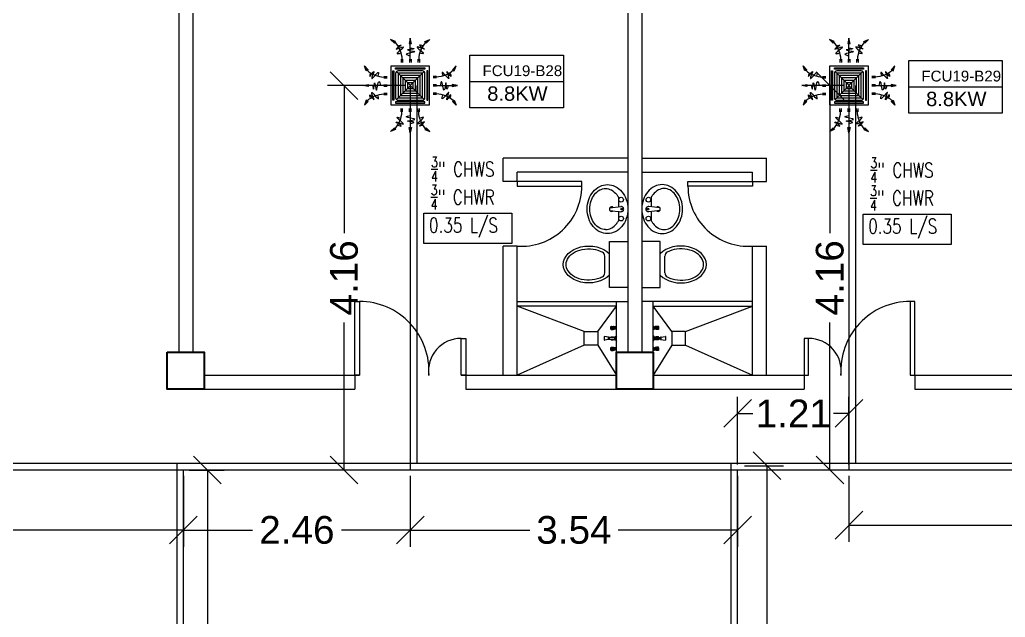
# Model space of a CAD drawing. Header units: millimetres. Extents: x 5 to 430, y 3 to 339.
# Drawn here: x 259.56 to 270.23, y 190.05 to 196.52 of the extents above; entities that cross this region are included whole.
import ezdxf

# ---------------------------------------------------------------- set-up
doc = ezdxf.new("R2010")
doc.units = ezdxf.units.MM
doc.header["$MEASUREMENT"] = 0
for name, color, linetype in [('AIR', 7, 'Continuous'), ('fcu line', 7, 'Continuous'), ('fcu return', 7, 'Continuous'), ('Legends', 7, 'Continuous'), ('pipe label', 7, 'Continuous')]:
    doc.layers.add(name, color=color, linetype=linetype)
doc.styles.add('Arch-Dim', font='simplex.shx', dxfattribs={"width": 0.75})
doc.styles.get("Standard").update_dxf_attribs({"font": 'arial.ttf'})
doc.dimstyles.new('Copy of dimension', dxfattribs={"dimtxt": 0.3, "dimasz": 0.3, "dimexe": 0.18, "dimexo": 0.0625, "dimgap": 0.09, "dimtad": 0, "dimzin": 0, "dimdsep": 46, "dimtxsty": 'Standard', "dimblk": 'OBLIQUE', "dimcen": 0.09, "dimclrd": 256, "dimclre": 256, "dimclrt": 256, "dimadec": 0, "dimazin": 0, "dimtfac": 1, "dimtofl": 0, "dimtmove": 0, "dimatfit": 3, "dimldrblk": 'OBLIQUE', "dimfxl": 1, "dimtolj": 1, "dimtzin": 0, "dimarcsym": 0})

# ---------------------------------------------------------------- blocks, each defined once
blk = doc.blocks.new('FCU-13000P (CASSETTE SPLIT)')
at = {"layer": 'AIR', "ltscale": 3}
for p, q in [((0, 0.523), (0, 1)), ((-0.193, 0.558), (-0.193, 0.487)), ((-0.162, 0.558), (-0.162, 0.487)), ((-0.016, 0.558), (-0.016, 0.487)), ((0.016, 0.558), (0.016, 0.487)), ((0.162, 0.558), (0.162, 0.487)), ((0.193, 0.558), (0.193, 0.487)), ((-0.523, 0), (-1, 0)), ((-0.558, 0.193), (-0.487, 0.193)), ((-0.558, 0.162), (-0.487, 0.162)), ((-0.558, 0.016), (-0.487, 0.016)), ((0.558, 0.193), (0.487, 0.193)), ((0.558, 0.162), (0.487, 0.162)), ((0.558, 0.016), (0.487, 0.016)), ((0.523, 0), (1, 0)), ((-0.558, -0.016), (-0.487, -0.016)), ((-0.558, -0.162), (-0.487, -0.162)), ((-0.558, -0.193), (-0.487, -0.193)), ((0.558, -0.016), (0.487, -0.016)), ((0.558, -0.162), (0.487, -0.162)), ((0.558, -0.193), (0.487, -0.193)), ((-0.193, -0.558), (-0.193, -0.487)), ((-0.162, -0.558), (-0.162, -0.487)), ((-0.016, -0.558), (-0.016, -0.487)), ((0, -0.523), (0, -1)), ((0.016, -0.558), (0.016, -0.487)), ((0.162, -0.558), (0.162, -0.487)), ((0.193, -0.558), (0.193, -0.487))]:
    blk.add_line(p, q, dxfattribs=at)
at = {"layer": 'AIR'}
for p, q in [((0.295, -0.295), (-0.295, 0.295)), ((0.295, 0.295), (-0.295, -0.295))]:
    blk.add_line(p, q, dxfattribs=at)
at = {"layer": 'AIR', "ltscale": 3}
for points in [[(-0.335, 0.895), (-0.311, 0.932), (-0.416, 0.973)], [(-0.022, 0.89), (0.022, 0.89), (0, 1)], [(0.335, 0.895), (0.311, 0.932), (0.416, 0.973)], [(-0.895, 0.335), (-0.932, 0.311), (-0.973, 0.416)], [(0.895, 0.335), (0.932, 0.311), (0.973, 0.416)], [(-0.89, 0.022), (-0.89, -0.022), (-1, 0)], [(0.89, 0.022), (0.89, -0.022), (1, 0)], [(-0.895, -0.335), (-0.932, -0.311), (-0.973, -0.416)], [(0.895, -0.335), (0.932, -0.311), (0.973, -0.416)], [(-0.335, -0.895), (-0.311, -0.932), (-0.416, -0.973)], [(-0.022, -0.89), (0.022, -0.89), (0, -1)], [(0.335, -0.895), (0.311, -0.932), (0.416, -0.973)]]:
    blk.add_lwpolyline(points, close=True, dxfattribs=at)
at = {"layer": 'AIR'}
for points in [[(-0.323, 0.914, -0.171809), (-0.178, 0.558), (-0.178, 0.522)], [(0.323, 0.914, 0.171809), (0.178, 0.558), (0.178, 0.522)], [(-0.914, 0.323, 0.171809), (-0.558, 0.178), (-0.522, 0.178)], [(0.914, 0.323, -0.171809), (0.558, 0.178), (0.522, 0.178)], [(-0.914, -0.323, -0.171809), (-0.558, -0.178), (-0.522, -0.178)], [(0.914, -0.323, 0.171809), (0.558, -0.178), (0.522, -0.178)], [(-0.323, -0.914, 0.171809), (-0.178, -0.558), (-0.178, -0.522)], [(0.323, -0.914, -0.171809), (0.178, -0.558), (0.178, -0.522)]]:
    blk.add_lwpolyline(points, format="xyb", dxfattribs=at)
for points in [[(-0.41, -0.41), (0.41, -0.41), (0.41, 0.41), (-0.41, 0.41)], [(-0.373, 0.31), (-0.348, 0.31), (-0.348, -0.31), (-0.373, -0.31)], [(-0.31, 0.372), (0.31, 0.372), (0.31, 0.348), (-0.31, 0.348)], [(-0.26, -0.26), (0.26, -0.26), (0.26, 0.26), (-0.26, 0.26)], [(-0.21, -0.21), (0.21, -0.21), (0.21, 0.21), (-0.21, 0.21)], [(0.372, 0.31), (0.348, 0.31), (0.348, -0.31), (0.372, -0.31)], [(-0.16, -0.16), (0.16, -0.16), (0.16, 0.16), (-0.16, 0.16)], [(-0.11, -0.11), (0.11, -0.11), (0.11, 0.11), (-0.11, 0.11)], [(-0.06, -0.06), (0.06, -0.06), (0.06, 0.06), (-0.06, 0.06)], [(-0.31, -0.373), (0.31, -0.373), (0.31, -0.348), (-0.31, -0.348)]]:
    blk.add_lwpolyline(points, close=True, dxfattribs=at)
blk.add_lwpolyline([(-0.26, -0.31), (0.26, -0.31, 0.414214), (0.31, -0.26), (0.31, 0.26, 0.414214), (0.26, 0.31), (-0.26, 0.31, 0.414214), (-0.31, 0.26), (-0.31, -0.26, 0.414214)], format="xyb", close=True, dxfattribs=at)
at = {"layer": 'AIR', "ltscale": 3}
for points in [[(-0.268, 0.84), (-0.231, 0.852), (-0.134, 0.882), (-0.422, 0.704), (0.005, 0.903), (-0.358, 0.645), (-0.239, 0.678), (-0.199, 0.69)], [(0.268, 0.84), (0.231, 0.852), (0.134, 0.882), (0.422, 0.704), (-0.005, 0.903), (0.358, 0.645), (0.239, 0.678), (0.199, 0.69)], [(-0.84, 0.268), (-0.852, 0.231), (-0.882, 0.134), (-0.704, 0.422), (-0.903, -0.005), (-0.645, 0.358), (-0.678, 0.239), (-0.69, 0.199)], [(0.84, 0.268), (0.852, 0.231), (0.882, 0.134), (0.704, 0.422), (0.903, -0.005), (0.645, 0.358), (0.678, 0.239), (0.69, 0.199)], [(-0.84, -0.268), (-0.852, -0.231), (-0.882, -0.134), (-0.704, -0.422), (-0.903, 0.005), (-0.645, -0.358), (-0.678, -0.239), (-0.69, -0.199)], [(0.84, -0.268), (0.852, -0.231), (0.882, -0.134), (0.704, -0.422), (0.903, 0.005), (0.645, -0.358), (0.678, -0.239), (0.69, -0.199)], [(-0.268, -0.84), (-0.231, -0.852), (-0.134, -0.882), (-0.422, -0.704), (0.005, -0.903), (-0.358, -0.645), (-0.239, -0.678), (-0.199, -0.69)], [(0.268, -0.84), (0.231, -0.852), (0.134, -0.882), (0.422, -0.704), (-0.005, -0.903), (0.358, -0.645), (0.239, -0.678), (0.199, -0.69)]]:
    blk.add_open_spline(points, degree=3, knots=[0.0032834, 0.0032834, 0.0032834, 0.0032834, 0.0712567, 0.1924075, 0.3347111, 0.5062145, 0.5813292, 0.5813292, 0.5813292, 0.5813292], dxfattribs=at)
for points in [[(0, 0.8), (0.077, 0.776), (-0.058, 0.755), (0.098, 0.718), (-0.087, 0.663), (0, 0.631)], [(-0.8, 0), (-0.776, -0.077), (-0.755, 0.058), (-0.718, -0.098), (-0.663, 0.087), (-0.631, 0)], [(0.8, 0), (0.776, -0.077), (0.755, 0.058), (0.718, -0.098), (0.663, 0.087), (0.631, 0)], [(0, -0.8), (0.077, -0.776), (-0.058, -0.755), (0.098, -0.718), (-0.087, -0.663), (0, -0.631)]]:
    blk.add_spline(points, degree=3, dxfattribs=at)
for points in [[(-0.416, 0.973), (-0.335, 0.895), (-0.311, 0.932)], [(0, 1), (-0.022, 0.89), (0.022, 0.89)], [(0.416, 0.973), (0.335, 0.895), (0.311, 0.932)], [(-0.973, 0.416), (-0.895, 0.335), (-0.932, 0.311)], [(0.973, 0.416), (0.895, 0.335), (0.932, 0.311)], [(-1, 0), (-0.89, 0.022), (-0.89, -0.022)], [(1, 0), (0.89, 0.022), (0.89, -0.022)], [(-0.973, -0.416), (-0.895, -0.335), (-0.932, -0.311)], [(0.973, -0.416), (0.895, -0.335), (0.932, -0.311)], [(-0.416, -0.973), (-0.335, -0.895), (-0.311, -0.932)], [(0, -1), (-0.022, -0.89), (0.022, -0.89)], [(0.416, -0.973), (0.335, -0.895), (0.311, -0.932)]]:
    blk.add_solid(points, dxfattribs=at)
blk = doc.blocks.new('_Oblique')
at = {"color": 0, "linetype": 'ByBlock', "lineweight": -2}
blk.add_line((-0.5, -0.5), (0.5, 0.5), dxfattribs=at)
blk = doc.blocks.new('*D377')
at = {"layer": 'Defpoints', "color": 0, "transparency": 16777216}
for p in [(268.537, 191.643), (277.555, 191.643), (268.537, 191.047)]:
    blk.add_point(p, dxfattribs=at)
at = {"layer": 'Legends', "lineweight": -2, "transparency": 16777216}
for p, q in [((268.537, 191.58), (268.537, 190.867)), ((277.555, 191.58), (277.555, 190.867)), ((268.537, 191.047), (272.568, 191.047)), ((277.555, 191.047), (273.524, 191.047))]:
    blk.add_line(p, q, dxfattribs=at)
at = {"layer": 'Legends', "lineweight": -2, "transparency": 16777216, "xscale": 0.3, "yscale": 0.3, "zscale": 0.3, "rotation": 180}
blk.add_blockref('_Oblique', (268.537, 191.047), dxfattribs=at)
at = {"layer": 'Legends', "lineweight": -2, "transparency": 16777216, "xscale": 0.3, "yscale": 0.3, "zscale": 0.3}
blk.add_blockref('_Oblique', (277.555, 191.047), dxfattribs=at)
at = {"layer": 'Legends', "transparency": 16777216, "insert": (273.046, 191.047), "char_height": 0.3, "attachment_point": 5}
blk.add_mtext('\\A1;9.02', dxfattribs=at)
blk = doc.blocks.new('*D378')
at = {"layer": 'Defpoints', "color": 0, "transparency": 16777216}
for p in [(267.331, 192.257), (267.331, 191.643), (268.537, 191.643)]:
    blk.add_point(p, dxfattribs=at)
at = {"layer": 'Legends', "lineweight": -2, "transparency": 16777216}
for p, q in [((267.331, 191.705), (267.331, 192.437)), ((268.537, 191.705), (268.537, 192.437)), ((267.331, 192.257), (267.497, 192.257)), ((268.537, 192.257), (268.37, 192.257))]:
    blk.add_line(p, q, dxfattribs=at)
at = {"layer": 'Legends', "lineweight": -2, "transparency": 16777216, "xscale": 0.3, "yscale": 0.3, "zscale": 0.3, "rotation": 180}
blk.add_blockref('_Oblique', (267.331, 192.257), dxfattribs=at)
at = {"layer": 'Legends', "lineweight": -2, "transparency": 16777216, "xscale": 0.3, "yscale": 0.3, "zscale": 0.3}
blk.add_blockref('_Oblique', (268.537, 192.257), dxfattribs=at)
at = {"layer": 'Legends', "transparency": 16777216, "insert": (267.934, 192.257), "char_height": 0.3, "attachment_point": 5}
blk.add_mtext('\\A1;1.21', dxfattribs=at)
blk = doc.blocks.new('*D379')
at = {"layer": 'Defpoints', "color": 0, "transparency": 16777216}
for p in [(268.33, 195.808), (268.537, 195.808), (268.537, 191.643)]:
    blk.add_point(p, dxfattribs=at)
at = {"layer": 'Legends', "lineweight": -2, "transparency": 16777216}
for p, q in [((268.474, 195.808), (268.15, 195.808)), ((268.33, 195.808), (268.33, 194.211)), ((268.33, 191.643), (268.33, 193.24)), ((268.474, 191.643), (268.15, 191.643))]:
    blk.add_line(p, q, dxfattribs=at)
at = {"layer": 'Legends', "lineweight": -2, "transparency": 16777216, "xscale": 0.3, "yscale": 0.3, "zscale": 0.3}
for p, rotation in [((268.33, 195.808), 90), ((268.33, 191.643), 270)]:
    blk.add_blockref('_Oblique', p, dxfattribs=dict(at, rotation=rotation))
at = {"layer": 'Legends', "transparency": 16777216, "insert": (268.33, 193.725), "char_height": 0.3, "attachment_point": 5, "rotation": 90}
blk.add_mtext('\\A1;4.16', dxfattribs=at)
blk = doc.blocks.new('*D352')
at = {"layer": 'Defpoints', "color": 0, "transparency": 16777216}
for p in [(267.342, 191.69), (267.342, 183.865), (267.648, 183.865)]:
    blk.add_point(p, dxfattribs=at)
at = {"layer": 'Legends', "lineweight": -2, "transparency": 16777216}
for p, q in [((267.405, 191.69), (267.828, 191.69)), ((267.648, 191.69), (267.648, 188.734)), ((267.648, 183.865), (267.648, 187.777)), ((267.405, 183.865), (267.828, 183.865))]:
    blk.add_line(p, q, dxfattribs=at)
at = {"layer": 'Legends', "lineweight": -2, "transparency": 16777216, "xscale": 0.3, "yscale": 0.3, "zscale": 0.3}
for p, rotation in [((267.648, 191.69), 90), ((267.648, 183.865), 270)]:
    blk.add_blockref('_Oblique', p, dxfattribs=dict(at, rotation=rotation))
at = {"layer": 'Legends', "transparency": 16777216, "insert": (267.648, 188.256), "char_height": 0.3, "attachment_point": 5, "rotation": 90}
blk.add_mtext('\\A1;7.83', dxfattribs=at)
blk = doc.blocks.new('*D382')
at = {"layer": 'Defpoints', "color": 0, "transparency": 16777216}
for p in [(263.787, 191.643), (267.331, 191.643), (263.787, 190.994)]:
    blk.add_point(p, dxfattribs=at)
at = {"layer": 'Legends', "lineweight": -2, "transparency": 16777216}
for p, q in [((263.787, 191.58), (263.787, 190.814)), ((267.331, 191.58), (267.331, 190.814)), ((263.787, 190.994), (265.08, 190.994)), ((267.331, 190.994), (266.038, 190.994))]:
    blk.add_line(p, q, dxfattribs=at)
at = {"layer": 'Legends', "lineweight": -2, "transparency": 16777216, "xscale": 0.3, "yscale": 0.3, "zscale": 0.3, "rotation": 180}
blk.add_blockref('_Oblique', (263.787, 190.994), dxfattribs=at)
at = {"layer": 'Legends', "lineweight": -2, "transparency": 16777216, "xscale": 0.3, "yscale": 0.3, "zscale": 0.3}
blk.add_blockref('_Oblique', (267.331, 190.994), dxfattribs=at)
at = {"layer": 'Legends', "transparency": 16777216, "insert": (265.559, 190.994), "char_height": 0.3, "attachment_point": 5}
blk.add_mtext('\\A1;3.54', dxfattribs=at)
blk = doc.blocks.new('*D383')
at = {"layer": 'Defpoints', "color": 0, "transparency": 16777216}
for p in [(261.331, 191.643), (263.787, 191.643), (261.331, 190.994)]:
    blk.add_point(p, dxfattribs=at)
at = {"layer": 'Legends', "lineweight": -2, "transparency": 16777216}
for p, q in [((261.331, 191.58), (261.331, 190.814)), ((263.787, 191.58), (263.787, 190.814)), ((261.331, 190.994), (262.077, 190.994)), ((263.787, 190.994), (263.041, 190.994))]:
    blk.add_line(p, q, dxfattribs=at)
at = {"layer": 'Legends', "lineweight": -2, "transparency": 16777216, "xscale": 0.3, "yscale": 0.3, "zscale": 0.3, "rotation": 180}
blk.add_blockref('_Oblique', (261.331, 190.994), dxfattribs=at)
at = {"layer": 'Legends', "lineweight": -2, "transparency": 16777216, "xscale": 0.3, "yscale": 0.3, "zscale": 0.3}
blk.add_blockref('_Oblique', (263.787, 190.994), dxfattribs=at)
at = {"layer": 'Legends', "transparency": 16777216, "insert": (262.559, 190.994), "char_height": 0.3, "attachment_point": 5}
blk.add_mtext('\\A1;2.46', dxfattribs=at)
blk = doc.blocks.new('*D384')
at = {"layer": 'Defpoints', "color": 0, "transparency": 16777216}
for p in [(263.07, 195.808), (263.787, 195.808), (263.787, 191.643)]:
    blk.add_point(p, dxfattribs=at)
at = {"layer": 'Legends', "lineweight": -2, "transparency": 16777216}
for p, q in [((263.725, 195.808), (262.89, 195.808)), ((263.07, 195.808), (263.07, 194.211)), ((263.07, 191.643), (263.07, 193.24)), ((263.725, 191.643), (262.89, 191.643))]:
    blk.add_line(p, q, dxfattribs=at)
at = {"layer": 'Legends', "lineweight": -2, "transparency": 16777216, "xscale": 0.3, "yscale": 0.3, "zscale": 0.3}
for p, rotation in [((263.07, 195.808), 90), ((263.07, 191.643), 270)]:
    blk.add_blockref('_Oblique', p, dxfattribs=dict(at, rotation=rotation))
at = {"layer": 'Legends', "transparency": 16777216, "insert": (263.07, 193.725), "char_height": 0.3, "attachment_point": 5, "rotation": 90}
blk.add_mtext('\\A1;4.16', dxfattribs=at)
blk = doc.blocks.new('*D385')
at = {"layer": 'Defpoints', "color": 0, "transparency": 16777216}
for p in [(261.331, 191.643), (261.331, 183.818), (261.59, 183.818)]:
    blk.add_point(p, dxfattribs=at)
at = {"layer": 'Legends', "lineweight": -2, "transparency": 16777216}
for p, q in [((261.393, 191.643), (261.77, 191.643)), ((261.59, 191.643), (261.59, 188.209)), ((261.59, 183.818), (261.59, 187.252)), ((261.393, 183.818), (261.77, 183.818))]:
    blk.add_line(p, q, dxfattribs=at)
at = {"layer": 'Legends', "lineweight": -2, "transparency": 16777216, "xscale": 0.3, "yscale": 0.3, "zscale": 0.3}
for p, rotation in [((261.59, 191.643), 90), ((261.59, 183.818), 270)]:
    blk.add_blockref('_Oblique', p, dxfattribs=dict(at, rotation=rotation))
at = {"layer": 'Legends', "transparency": 16777216, "insert": (261.59, 187.73), "char_height": 0.3, "attachment_point": 5, "rotation": 90}
blk.add_mtext('\\A1;7.83', dxfattribs=at)
blk = doc.blocks.new('*D388')
at = {"layer": 'Defpoints', "color": 0, "transparency": 16777216}
for p in [(250.431, 191.643), (261.331, 191.643), (250.431, 190.994)]:
    blk.add_point(p, dxfattribs=at)
at = {"layer": 'Legends', "lineweight": -2, "transparency": 16777216}
for p, q in [((250.431, 191.58), (250.431, 190.814)), ((261.331, 191.58), (261.331, 190.814)), ((250.431, 190.994), (255.299, 190.994)), ((261.331, 190.994), (256.462, 190.994))]:
    blk.add_line(p, q, dxfattribs=at)
at = {"layer": 'Legends', "lineweight": -2, "transparency": 16777216, "xscale": 0.3, "yscale": 0.3, "zscale": 0.3, "rotation": 180}
blk.add_blockref('_Oblique', (250.431, 190.994), dxfattribs=at)
at = {"layer": 'Legends', "lineweight": -2, "transparency": 16777216, "xscale": 0.3, "yscale": 0.3, "zscale": 0.3}
blk.add_blockref('_Oblique', (261.331, 190.994), dxfattribs=at)
at = {"layer": 'Legends', "transparency": 16777216, "insert": (255.881, 190.994), "char_height": 0.3, "attachment_point": 5}
blk.add_mtext('\\A1;10.90', dxfattribs=at)

msp = doc.modelspace()

# ---------------------------------------------------------------- linework, layer by layer
at = {"color": 8, "lineweight": 25}
for p, q in [((261.281, 198.52), (261.281, 192.92)), ((261.431, 198.52), (261.431, 192.92)), ((266.143, 198.52), (266.143, 192.92)), ((266.293, 198.52), (266.293, 192.92)), ((266.143, 195.056), (266.143, 193.106)), ((261.556, 192.67), (263.237, 192.67)), ((263.187, 192.67), (263.187, 192.52)), ((264.337, 192.67), (266.018, 192.67)), ((264.387, 192.67), (264.387, 192.52)), ((266.418, 192.67), (268.1, 192.67)), ((268.05, 192.67), (268.05, 192.52)), ((269.2, 192.67), (270.881, 192.67)), ((269.25, 192.67), (269.25, 192.52)), ((261.556, 192.52), (263.187, 192.52)), ((264.387, 192.52), (268.05, 192.52)), ((269.25, 192.52), (270.881, 192.52))]:
    msp.add_line(p, q, dxfattribs=at)
at = {"color": 8, "lineweight": 25, "ltscale": 0.3}
for p, q in [((264.793, 194.77), (264.793, 195.02)), ((266.143, 195.02), (264.793, 195.02)), ((266.293, 195.02), (267.643, 195.02)), ((267.643, 194.77), (267.643, 195.02)), ((266.143, 194.87), (264.943, 194.87)), ((266.293, 194.87), (267.493, 194.87)), ((267.493, 194.77), (267.493, 194.87)), ((264.943, 194.77), (264.793, 194.77)), ((267.493, 194.77), (267.643, 194.77)), ((264.793, 192.67), (264.793, 194.07)), ((264.943, 194.07), (264.793, 194.07)), ((264.943, 192.67), (264.943, 194.07)), ((267.493, 192.67), (267.493, 194.07)), ((267.493, 194.07), (267.643, 194.07)), ((267.643, 192.67), (267.643, 194.07))]:
    msp.add_line(p, q, dxfattribs=at)
at = {"color": 8, "lineweight": 13, "ltscale": 0.3}
msp.add_line((264.943, 194.77), (264.943, 194.87), dxfattribs=at)
at = {"color": 8, "lineweight": 9}
for p, q in [((265.946, 194.485), (266.067, 194.498)), ((265.946, 194.456), (266.067, 194.442)), ((266.041, 194.446), (266.041, 194.343)), ((266.491, 194.485), (266.369, 194.498)), ((266.491, 194.456), (266.369, 194.442)), ((266.395, 194.446), (266.395, 194.343)), ((265.943, 194.12), (266.143, 194.12)), ((265.943, 193.62), (265.943, 194.12)), ((266.143, 194.12), (266.143, 193.62)), ((266.493, 194.12), (266.293, 194.12)), ((266.293, 194.12), (266.293, 193.62)), ((266.493, 193.62), (266.493, 194.12)), ((265.893, 193.779), (265.893, 193.96)), ((266.543, 193.779), (266.543, 193.96)), ((266.143, 193.62), (265.943, 193.62)), ((266.293, 193.62), (266.493, 193.62)), ((266.018, 192.67), (266.018, 193.47)), ((266.418, 192.67), (266.418, 193.47)), ((265.96, 193.197), (265.961, 193.197)), ((265.96, 193.171), (265.96, 193.197)), ((265.96, 193.171), (265.961, 193.171)), ((265.961, 193.197), (265.963, 193.2)), ((265.961, 193.171), (265.961, 193.197)), ((265.961, 193.171), (265.963, 193.167)), ((265.963, 193.2), (265.985, 193.2)), ((265.963, 193.167), (265.963, 193.2)), ((265.963, 193.167), (265.985, 193.167)), ((265.972, 193.197), (265.984, 193.197)), ((265.972, 193.19), (265.984, 193.19)), ((265.972, 193.178), (265.984, 193.178)), ((265.972, 193.171), (265.984, 193.171)), ((265.985, 193.2), (265.989, 193.198)), ((265.985, 193.197), (265.985, 193.19)), ((265.985, 193.17), (265.985, 193.178)), ((265.985, 193.167), (265.989, 193.169)), ((265.991, 193.198), (265.997, 193.198)), ((265.991, 193.17), (265.997, 193.17)), ((265.997, 193.17), (265.997, 193.198)), ((265.997, 193.198), (265.999, 193.197)), ((265.997, 193.17), (265.999, 193.17)), ((265.999, 193.17), (265.999, 193.197)), ((266.011, 193.195), (265.999, 193.195)), ((266.011, 193.172), (265.999, 193.172)), ((266.018, 193.201), (266.011, 193.197)), ((266.011, 193.17), (266.011, 193.197)), ((266.018, 193.167), (266.011, 193.17)), ((266.018, 193.201), (266.018, 193.201)), ((266.018, 193.167), (266.018, 193.201)), ((266.018, 193.167), (266.018, 193.201)), ((266.018, 193.167), (266.018, 193.167)), ((266.419, 193.201), (266.418, 193.201)), ((266.418, 193.167), (266.418, 193.201)), ((266.419, 193.167), (266.418, 193.167)), ((266.419, 193.201), (266.426, 193.197)), ((266.419, 193.167), (266.419, 193.201)), ((266.419, 193.167), (266.426, 193.17)), ((266.426, 193.17), (266.426, 193.197)), ((266.426, 193.195), (266.438, 193.195)), ((266.426, 193.172), (266.438, 193.172)), ((266.44, 193.198), (266.438, 193.197)), ((266.438, 193.17), (266.438, 193.197)), ((266.44, 193.17), (266.438, 193.17)), ((266.446, 193.198), (266.44, 193.198)), ((266.44, 193.17), (266.44, 193.198)), ((266.446, 193.17), (266.44, 193.17)), ((266.452, 193.2), (266.448, 193.198)), ((266.452, 193.167), (266.448, 193.169)), ((266.474, 193.2), (266.452, 193.2)), ((266.452, 193.197), (266.452, 193.19)), ((266.452, 193.17), (266.452, 193.178)), ((266.474, 193.167), (266.452, 193.167)), ((266.465, 193.197), (266.453, 193.197)), ((266.465, 193.19), (266.453, 193.19)), ((266.465, 193.178), (266.453, 193.178)), ((266.465, 193.171), (266.453, 193.171)), ((266.476, 193.197), (266.474, 193.2)), ((266.474, 193.167), (266.474, 193.2)), ((266.476, 193.171), (266.474, 193.167)), ((266.477, 193.197), (266.476, 193.197)), ((266.476, 193.171), (266.476, 193.197)), ((266.477, 193.171), (266.476, 193.171)), ((266.477, 193.171), (266.477, 193.197)), ((265.887, 193.089), (265.887, 193.051)), ((265.933, 193.082), (265.891, 193.091)), ((265.933, 193.058), (265.891, 193.049)), ((265.933, 193.058), (265.933, 193.082)), ((265.933, 193.082), (265.941, 193.082)), ((265.933, 193.058), (265.933, 193.082)), ((265.941, 193.058), (265.933, 193.058)), ((265.941, 193.082), (265.941, 193.058)), ((266.003, 193.078), (265.941, 193.078)), ((265.941, 193.062), (266.003, 193.062)), ((265.96, 193.078), (265.96, 193.083)), ((265.96, 193.083), (265.961, 193.083)), ((265.96, 193.057), (265.96, 193.062)), ((265.96, 193.057), (265.961, 193.057)), ((265.961, 193.083), (265.963, 193.087)), ((265.961, 193.078), (265.961, 193.083)), ((265.961, 193.057), (265.961, 193.062)), ((265.961, 193.057), (265.963, 193.053)), ((265.963, 193.078), (265.963, 193.087)), ((265.963, 193.087), (265.985, 193.087)), ((265.963, 193.053), (265.963, 193.062)), ((265.963, 193.053), (265.985, 193.053)), ((265.972, 193.083), (265.984, 193.083)), ((265.972, 193.057), (265.984, 193.057)), ((265.985, 193.087), (265.989, 193.085)), ((265.985, 193.083), (265.985, 193.078)), ((265.985, 193.057), (265.985, 193.062)), ((265.985, 193.053), (265.989, 193.056)), ((265.991, 193.084), (265.997, 193.084)), ((265.991, 193.056), (265.997, 193.056)), ((265.997, 193.078), (265.997, 193.084)), ((265.997, 193.084), (265.999, 193.083)), ((265.997, 193.056), (265.997, 193.062)), ((265.997, 193.056), (265.999, 193.057)), ((265.999, 193.078), (265.999, 193.083)), ((266.003, 193.081), (265.999, 193.081)), ((265.999, 193.057), (265.999, 193.062)), ((266.003, 193.059), (265.999, 193.059)), ((266.003, 193.087), (266.003, 193.053)), ((266.013, 193.087), (266.003, 193.087)), ((266.003, 193.062), (266.003, 193.078)), ((266.003, 193.053), (266.013, 193.053)), ((266.018, 193.099), (266.013, 193.087)), ((266.013, 193.087), (266.013, 193.053)), ((266.013, 193.053), (266.013, 193.087)), ((266.013, 193.053), (266.018, 193.041)), ((266.018, 193.041), (266.018, 193.099)), ((266.418, 193.099), (266.424, 193.087)), ((266.418, 193.041), (266.418, 193.099)), ((266.424, 193.053), (266.418, 193.041)), ((266.424, 193.087), (266.424, 193.053)), ((266.424, 193.053), (266.424, 193.087)), ((266.424, 193.087), (266.434, 193.087)), ((266.434, 193.053), (266.424, 193.053)), ((266.434, 193.087), (266.434, 193.053)), ((266.434, 193.081), (266.438, 193.081)), ((266.434, 193.078), (266.496, 193.078)), ((266.434, 193.062), (266.434, 193.078)), ((266.496, 193.062), (266.434, 193.062)), ((266.434, 193.059), (266.438, 193.059)), ((266.44, 193.084), (266.438, 193.083)), ((266.438, 193.078), (266.438, 193.083)), ((266.438, 193.057), (266.438, 193.062)), ((266.44, 193.056), (266.438, 193.057)), ((266.44, 193.078), (266.44, 193.084)), ((266.446, 193.084), (266.44, 193.084)), ((266.44, 193.056), (266.44, 193.062)), ((266.446, 193.056), (266.44, 193.056)), ((266.452, 193.087), (266.448, 193.085)), ((266.452, 193.053), (266.448, 193.056)), ((266.474, 193.087), (266.452, 193.087)), ((266.452, 193.083), (266.452, 193.078)), ((266.452, 193.057), (266.452, 193.062)), ((266.474, 193.053), (266.452, 193.053)), ((266.465, 193.083), (266.453, 193.083)), ((266.465, 193.057), (266.453, 193.057)), ((266.474, 193.078), (266.474, 193.087)), ((266.476, 193.083), (266.474, 193.087)), ((266.474, 193.053), (266.474, 193.062)), ((266.476, 193.057), (266.474, 193.053)), ((266.476, 193.078), (266.476, 193.083)), ((266.477, 193.083), (266.476, 193.083)), ((266.476, 193.057), (266.476, 193.062)), ((266.477, 193.057), (266.476, 193.057)), ((266.477, 193.078), (266.477, 193.083)), ((266.477, 193.057), (266.477, 193.062)), ((266.504, 193.082), (266.496, 193.082)), ((266.496, 193.082), (266.496, 193.058)), ((266.496, 193.058), (266.504, 193.058)), ((266.504, 193.082), (266.546, 193.091)), ((266.504, 193.058), (266.504, 193.082)), ((266.504, 193.058), (266.504, 193.082)), ((266.504, 193.058), (266.546, 193.049)), ((266.55, 193.089), (266.55, 193.051)), ((265.96, 192.943), (265.96, 192.969)), ((265.96, 192.969), (265.961, 192.969)), ((265.96, 192.943), (265.961, 192.943)), ((265.961, 192.969), (265.963, 192.973)), ((265.961, 192.943), (265.961, 192.969)), ((265.961, 192.943), (265.963, 192.94)), ((265.963, 192.94), (265.963, 192.973)), ((265.963, 192.973), (265.985, 192.973)), ((265.972, 192.969), (265.984, 192.969)), ((265.972, 192.962), (265.984, 192.962)), ((265.972, 192.95), (265.984, 192.95)), ((265.972, 192.943), (265.984, 192.943)), ((265.985, 192.973), (265.989, 192.971)), ((265.985, 192.97), (265.985, 192.962)), ((265.985, 192.943), (265.985, 192.951)), ((265.991, 192.97), (265.997, 192.97)), ((265.991, 192.942), (265.997, 192.942)), ((265.997, 192.97), (265.999, 192.97)), ((265.997, 192.942), (265.997, 192.97)), ((265.997, 192.942), (265.999, 192.943)), ((265.999, 192.943), (265.999, 192.97)), ((266.011, 192.968), (265.999, 192.968)), ((266.011, 192.945), (265.999, 192.945)), ((266.018, 192.973), (266.011, 192.97)), ((266.011, 192.943), (266.011, 192.97)), ((266.018, 192.939), (266.011, 192.943)), ((266.018, 192.939), (266.018, 192.973)), ((266.018, 192.939), (266.018, 192.973)), ((266.018, 192.973), (266.018, 192.973)), ((266.418, 192.939), (266.418, 192.973)), ((266.419, 192.973), (266.418, 192.973)), ((266.419, 192.939), (266.419, 192.973)), ((266.419, 192.973), (266.426, 192.97)), ((266.419, 192.939), (266.426, 192.943)), ((266.426, 192.943), (266.426, 192.97)), ((266.426, 192.968), (266.438, 192.968)), ((266.426, 192.945), (266.438, 192.945)), ((266.44, 192.97), (266.438, 192.97)), ((266.438, 192.943), (266.438, 192.97)), ((266.44, 192.942), (266.438, 192.943)), ((266.44, 192.942), (266.44, 192.97)), ((266.446, 192.97), (266.44, 192.97)), ((266.446, 192.942), (266.44, 192.942)), ((266.452, 192.973), (266.448, 192.971)), ((266.474, 192.973), (266.452, 192.973)), ((266.452, 192.97), (266.452, 192.962)), ((266.452, 192.943), (266.452, 192.951)), ((266.465, 192.969), (266.453, 192.969)), ((266.465, 192.962), (266.453, 192.962)), ((266.465, 192.95), (266.453, 192.95)), ((266.465, 192.943), (266.453, 192.943)), ((266.474, 192.94), (266.474, 192.973)), ((266.476, 192.969), (266.474, 192.973)), ((266.476, 192.943), (266.474, 192.94)), ((266.476, 192.943), (266.476, 192.969)), ((266.477, 192.969), (266.476, 192.969)), ((266.477, 192.943), (266.476, 192.943)), ((266.477, 192.943), (266.477, 192.969)), ((265.963, 192.94), (265.985, 192.94)), ((265.985, 192.94), (265.989, 192.942)), ((266.018, 192.939), (266.018, 192.939)), ((266.419, 192.939), (266.418, 192.939)), ((266.452, 192.94), (266.448, 192.942)), ((266.474, 192.94), (266.452, 192.94))]:
    msp.add_line(p, q, dxfattribs=at)
at = {"color": 8, "lineweight": 9, "ltscale": 0.3}
for p, q in [((265.668, 193.145), (264.943, 193.42)), ((265.818, 193.145), (266.018, 193.42)), ((266.618, 193.145), (266.418, 193.42)), ((266.768, 193.145), (267.493, 193.42)), ((265.668, 192.995), (264.943, 192.67)), ((265.818, 192.995), (266.018, 192.67)), ((266.618, 192.995), (266.418, 192.67)), ((266.768, 192.995), (267.493, 192.67))]:
    msp.add_line(p, q, dxfattribs=at)
at = {"color": 8, "lineweight": 13, "ltscale": 0.03}
for points in [[(264.943, 194.77), (264.943, 194.72), (265.643, 194.72), (265.643, 194.77)], [(267.493, 194.77), (267.493, 194.72), (266.793, 194.72), (266.793, 194.77)], [(263.237, 192.67), (263.187, 192.67), (263.187, 193.47), (263.237, 193.47)], [(269.2, 192.67), (269.25, 192.67), (269.25, 193.47), (269.2, 193.47)], [(264.387, 192.67), (264.337, 192.67), (264.337, 193.07), (264.387, 193.07)], [(268.05, 192.67), (268.1, 192.67), (268.1, 193.07), (268.05, 193.07)]]:
    msp.add_lwpolyline(points, close=True, dxfattribs=at)
at = {"color": 8, "lineweight": 9}
for points in [[(265.922, 194.205, -0.11576), (265.84, 194.224, -0.104047), (265.766, 194.283, -0.090875), (265.719, 194.367, -0.083344), (265.701, 194.47, -0.083344), (265.719, 194.574, -0.090875), (265.766, 194.657, -0.104047), (265.84, 194.716, -0.11576), (265.922, 194.735, -0.11576), (266.005, 194.716, -0.104047), (266.079, 194.657, -0.090875), (266.126, 194.574, -0.083344), (266.143, 194.47, -0.083344), (266.126, 194.367, -0.090875), (266.079, 194.283, -0.104047), (266.005, 194.224, -0.11576)], [(266.514, 194.205, 0.11576), (266.597, 194.224, 0.104047), (266.671, 194.283, 0.090875), (266.718, 194.367, 0.083344), (266.735, 194.47, 0.083344), (266.718, 194.574, 0.090875), (266.671, 194.657, 0.104047), (266.597, 194.716, 0.11576), (266.514, 194.735, 0.11576), (266.432, 194.716, 0.104047), (266.358, 194.657, 0.090875), (266.311, 194.574, 0.083344), (266.293, 194.47, 0.083344), (266.311, 194.367, 0.090875), (266.358, 194.283, 0.104047), (266.432, 194.224, 0.11576)]]:
    msp.add_lwpolyline(points, format="xyb", close=True, dxfattribs=at)
for points in [[(265.901, 194.248, -0.124838), (265.839, 194.263, -0.105788), (265.781, 194.313, -0.086697), (265.745, 194.382, -0.076776), (265.731, 194.47, -0.076776), (265.745, 194.558, -0.086697), (265.781, 194.627, -0.105788), (265.839, 194.677, -0.124838), (265.901, 194.693, -0.124838), (265.964, 194.677, -0.105788), (266.022, 194.627, -0.040067), (266.041, 194.597), (266.041, 194.494, -0.040067)], [(266.535, 194.248, 0.124838), (266.598, 194.263, 0.105788), (266.656, 194.313, 0.086697), (266.692, 194.382, 0.076776), (266.705, 194.47, 0.076776), (266.692, 194.558, 0.086697), (266.656, 194.627, 0.105788), (266.598, 194.677, 0.124838), (266.535, 194.693, 0.124838), (266.473, 194.677, 0.105788), (266.415, 194.627, 0.040067), (266.395, 194.597), (266.395, 194.494, 0.040067)]]:
    msp.add_lwpolyline(points, format="xyb", dxfattribs=at)
at = {"color": 8, "lineweight": 9, "ltscale": 0.3}
for points in [[(266.018, 193.42), (264.943, 193.42), (264.943, 193.47), (266.143, 193.47), (266.143, 193.47)], [(266.418, 193.42), (267.493, 193.42), (267.493, 193.47), (266.293, 193.47), (266.293, 193.47)]]:
    msp.add_lwpolyline(points, dxfattribs=at)
at = {"color": 8, "lineweight": 9, "ltscale": 0.03}
for points in [[(265.818, 193.145), (265.818, 192.995), (265.668, 192.995), (265.668, 193.145)], [(266.618, 193.145), (266.618, 192.995), (266.768, 192.995), (266.768, 193.145)]]:
    msp.add_lwpolyline(points, close=True, dxfattribs=at)
at = {"color": 8, "lineweight": 35}
for points in [[(261.156, 192.92), (261.556, 192.92), (261.556, 192.52), (261.156, 192.52)], [(266.018, 192.92), (266.418, 192.92), (266.418, 192.52), (266.018, 192.52)]]:
    msp.add_lwpolyline(points, close=True, dxfattribs=at)
at = {"color": 8, "lineweight": 9}
for centre, radius in [((266.07, 194.572), 0.0255), ((266.366, 194.572), 0.0255), ((266.077, 194.47), 0.0095), ((266.36, 194.47), 0.0095), ((266.07, 194.368), 0.0255), ((266.366, 194.368), 0.0255)]:
    msp.add_circle(centre, radius, dxfattribs=at)
at = {"color": 8, "lineweight": 13, "ltscale": 0.03}
for centre, radius, start, end in [((264.992, 194.72), 0.652, 265.7578, 0), ((267.445, 194.72), 0.652, 180, 274.2422), ((263.237, 192.718), 0.752, 356.3048, 90), ((269.2, 192.718), 0.752, 90, 183.6952), ((264.337, 192.717), 0.353, 90, 187.6281), ((268.1, 192.717), 0.353, 352.3719, 90)]:
    msp.add_arc(centre, radius, start, end, dxfattribs=at)
at = {"color": 8, "lineweight": 9}
for centre, radius, start, end in [((265.968, 194.47), 0.025, 161.3793, 198.6207), ((266.039, 194.47), 0.0948, 171.2026, 188.7974), ((265.968, 194.47), 0.025, 48.7978, 143.6932), ((265.968, 194.47), 0.025, 216.3068, 311.2022), ((266.07, 194.47), 0.028, 263.7545, 96.2455), ((266.366, 194.47), 0.028, 83.7545, 276.2455), ((266.468, 194.47), 0.025, 36.3068, 131.2022), ((266.468, 194.47), 0.025, 228.7978, 323.6932), ((266.398, 194.47), 0.0948, 351.2026, 8.7974), ((266.468, 194.47), 0.025, 341.3793, 18.6207), ((265.84, 194.451), 0.228, 322.6185, 331.7963), ((266.597, 194.451), 0.228, 208.2037, 217.3815), ((265.901, 194.379), 0.131, 270, 298.4636), ((265.878, 194.423), 0.181, 298.4636, 322.6185), ((266.559, 194.423), 0.181, 217.3815, 241.5364), ((266.535, 194.379), 0.131, 241.5364, 270), ((265.843, 193.96), 0.05, 0, 61.9916), ((266.593, 193.96), 0.05, 118.0084, 180), ((265.843, 193.779), 0.05, 298.1501, 0), ((266.593, 193.779), 0.05, 180, 241.8499)]:
    msp.add_arc(centre, radius, start, end, dxfattribs=at)
at = {"color": 8, "lineweight": 9, "extrusion": (0, 0, -1)}
msp.add_ellipse((265.718, 193.87), major_axis=(0.275, 0), ratio=0.727273, start_param=0.612555, end_param=5.670631, dxfattribs=at)
at = {"color": 8, "lineweight": 9}
for centre, major_axis, ratio, start_param, end_param in [((266.718, 193.87), (-0.275, 0), 0.727273, 0.612555, 5.670631), ((266.446, 193.201), (-0.00268, 0.00268), 1, 2.356082, 2.850023), ((266.446, 193.166), (-0.00268, 0.00268), 1, -1.279452, -0.785511), ((266.451, 193.184), (-0.00268, 0.00268), 1, 0.203142, 1.36743), ((266.458, 193.179), (-0.00887, 0.00887), 1, -0.157871, 0.203142), ((266.458, 193.189), (0.00887, 0.00887), 1, 2.938226, 3.299239), ((266.459, 193.212), (-0.0118, 0.0118), 1, 1.703115, 1.83534), ((266.459, 193.155), (-0.0118, 0.0118), 1, -0.264769, -0.132543), ((266.453, 193.201), (-0.00268, 0.00268), 1, 1.728443, 2.356082), ((266.453, 193.186), (0.00268, 0.00268), 1, 0.785286, 1.412925), ((266.453, 193.181), (0.00268, 0.00268), 1, 3.299239, 3.926878), ((266.453, 193.167), (0.00268, 0.00268), 1, 0.785286, 1.412925), ((266.464, 193.209), (-0.00896, 0.00896), 1, 2.418785, 3.129871), ((266.464, 193.179), (0.00738, 0.00738), 1, 6.21008, 6.994878), ((266.464, 193.188), (0.00738, 0.00738), 1, 4.000472, 4.78527), ((266.464, 193.158), (-0.00896, 0.00896), 1, -1.559299, -0.848214), ((266.469, 193.184), (-0.00268, 0.00268), 1, 3.214474, 4.639283), ((265.89, 193.053), (-0.00268, -0.00268), 1, 6.066732, 7.436794), ((266.446, 193.088), (0.00268, 0.00268), 1, 3.926878, 4.42082), ((266.446, 193.052), (-0.00268, 0.00268), 1, -1.279452, -0.785511), ((266.459, 193.098), (0.0118, 0.0118), 1, 3.273911, 3.406137), ((266.459, 193.042), (0.0118, 0.0118), 1, 1.306028, 1.438253), ((266.453, 193.087), (0.00268, 0.00268), 1, 3.299239, 3.926878), ((266.453, 193.053), (-0.00268, 0.00268), 1, -0.785511, -0.157871), ((266.464, 193.096), (-0.00896, 0.00896), 1, 2.418785, 3.129871), ((266.464, 193.044), (0.00896, 0.00896), 1, 0.011497, 0.722582), ((266.547, 193.087), (0.00268, 0.00268), 1, 6.066508, 7.43657), ((266.446, 192.974), (0.00268, 0.00268), 1, 3.926878, 4.42082), ((266.446, 192.939), (0.00268, 0.00268), 1, 0.291344, 0.785286), ((266.451, 192.956), (-0.00268, 0.00268), 1, 0.203142, 1.36743), ((266.458, 192.952), (0.00887, 0.00887), 1, 1.412925, 1.773938), ((266.458, 192.961), (-0.00887, 0.00887), 1, 1.36743, 1.728443), ((266.459, 192.985), (-0.0118, 0.0118), 1, 1.703115, 1.83534), ((266.459, 192.928), (-0.0118, 0.0118), 1, -0.264769, -0.132543), ((266.453, 192.973), (0.00268, 0.00268), 1, 3.299239, 3.926878), ((266.453, 192.959), (0.00268, 0.00268), 1, 0.785286, 1.412925), ((266.453, 192.954), (0.00268, 0.00268), 1, 3.299239, 3.926878), ((266.453, 192.94), (-0.00268, 0.00268), 1, -0.785511, -0.157871), ((266.464, 192.982), (0.00896, 0.00896), 1, 3.989582, 4.700667), ((266.464, 192.952), (-0.00738, 0.00738), 1, 4.639283, 5.424081), ((266.464, 192.961), (0.00738, 0.00738), 1, 4.000472, 4.78527), ((266.464, 192.931), (-0.00896, 0.00896), 1, -1.559299, -0.848214), ((266.469, 192.956), (0.00268, 0.00268), 1, 4.78527, 6.21008)]:
    msp.add_ellipse(centre, major_axis=major_axis, ratio=ratio, start_param=start_param, end_param=end_param, dxfattribs=at)
at = {"color": 8, "lineweight": 9, "extrusion": (-2.88216e-41, 4.99074e-41, -1)}
for centre, major_axis, start_param, end_param in [((265.968, 193.184), (0.00268, -0.00268), 1.643677, 3.068487), ((265.973, 193.209), (-0.00896, -0.00896), -0.722807, -0.011722), ((265.973, 193.158), (0.00896, -0.00896), 3.15309, 3.864175), ((265.973, 193.179), (-0.00738, -0.00738), 1.497691, 2.282489), ((265.973, 193.188), (0.00738, -0.00738), 0.858879, 1.643677), ((265.984, 193.201), (-0.00268, -0.00268), -1.41315, -0.785511), ((265.984, 193.186), (0.00268, -0.00268), 3.926878, 4.554518), ((265.984, 193.181), (0.00268, -0.00268), 0.157647, 0.785286), ((265.984, 193.167), (-0.00268, -0.00268), 2.356082, 2.983721), ((265.978, 193.212), (0.0118, -0.0118), 0.132318, 0.264544), ((265.979, 193.179), (-0.00887, -0.00887), 2.983721, 3.344735), ((265.979, 193.189), (-0.00887, -0.00887), 4.509022, 4.870036), ((265.978, 193.155), (0.0118, -0.0118), 4.44762, 4.579846), ((265.991, 193.201), (-0.00268, -0.00268), -0.785511, -0.291569), ((265.986, 193.184), (0.00268, -0.00268), 4.915531, 6.079819), ((265.991, 193.166), (-0.00268, -0.00268), 1.862141, 2.356082), ((265.89, 193.087), (-0.00268, -0.00268), 1.354119, 2.724181), ((265.973, 193.096), (0.00896, -0.00896), 0.847989, 1.559075), ((265.973, 193.044), (0.00896, -0.00896), 3.15309, 3.864175), ((265.984, 193.087), (0.00268, -0.00268), 0.157647, 0.785286), ((265.984, 193.053), (0.00268, -0.00268), 3.926878, 4.554518), ((265.978, 193.098), (-0.0118, -0.0118), -1.438478, -1.306252), ((265.978, 193.042), (-0.0118, -0.0118), 2.876824, 3.009049), ((265.991, 193.088), (0.00268, -0.00268), 0.785286, 1.279227), ((265.991, 193.052), (0.00268, -0.00268), 3.432937, 3.926878), ((265.973, 192.982), (-0.00896, -0.00896), -0.722807, -0.011722), ((265.968, 192.956), (0.00268, -0.00268), 1.643677, 3.068487), ((265.973, 192.931), (0.00896, -0.00896), 3.15309, 3.864175), ((265.973, 192.952), (-0.00738, -0.00738), 1.497691, 2.282489), ((265.973, 192.961), (0.00738, -0.00738), 0.858879, 1.643677), ((265.984, 192.973), (-0.00268, -0.00268), -1.41315, -0.785511), ((265.984, 192.959), (0.00268, -0.00268), 3.926878, 4.554518), ((265.984, 192.954), (0.00268, -0.00268), 0.157647, 0.785286), ((265.984, 192.94), (-0.00268, -0.00268), 2.356082, 2.983721), ((265.978, 192.985), (0.0118, -0.0118), 0.132318, 0.264544), ((265.979, 192.952), (-0.00887, -0.00887), 2.983721, 3.344735), ((265.979, 192.961), (-0.00887, -0.00887), 4.509022, 4.870036), ((265.978, 192.928), (-0.0118, -0.0118), 2.876824, 3.009049), ((265.991, 192.974), (-0.00268, -0.00268), -0.785511, -0.291569), ((265.986, 192.956), (0.00268, -0.00268), 4.915531, 6.079819), ((265.991, 192.939), (-0.00268, -0.00268), 1.862141, 2.356082)]:
    msp.add_ellipse(centre, major_axis=major_axis, ratio=1, start_param=start_param, end_param=end_param, dxfattribs=at)
at = {"color": 8, "lineweight": 9, "extrusion": (2.88216e-41, 4.99074e-41, -1)}
msp.add_ellipse((266.547, 193.053), major_axis=(-0.00268, 0.00268), ratio=1, start_param=2.92514, end_param=4.295202, dxfattribs=at)
at = {"color": 8, "lineweight": 9}
for points in [[(265.867, 193.735), (265.851, 193.727), (265.833, 193.719), (265.741, 193.692), (265.654, 193.697), (265.523, 193.755), (265.481, 193.805), (265.468, 193.903), (265.494, 193.956), (265.605, 194.03), (265.689, 194.047), (265.802, 194.032), (265.837, 194.02), (265.867, 194.005)], [(266.57, 193.735), (266.586, 193.727), (266.604, 193.719), (266.695, 193.692), (266.783, 193.697), (266.914, 193.755), (266.956, 193.805), (266.969, 193.903), (266.943, 193.956), (266.832, 194.03), (266.748, 194.047), (266.634, 194.032), (266.6, 194.02), (266.57, 194.005)]]:
    msp.add_open_spline(points, degree=3, knots=[0.937253, 0.937253, 0.937253, 0.937253, 1.185372, 1.185372, 2.113864, 2.113864, 3.042356, 3.042356, 3.970847, 3.970847, 4.899339, 4.899339, 5.346062, 5.346062, 5.346062, 5.346062], dxfattribs=at)
at = {"layer": 'fcu line', "linetype": 'Continuous'}
for p, q in [((263.787, 195.808), (263.787, 191.643)), ((268.537, 195.808), (268.537, 191.643)), ((282.343, 191.643), (247.566, 191.643)), ((261.331, 183.818), (261.331, 191.643)), ((267.331, 183.818), (267.331, 191.643))]:
    msp.add_line(p, q, dxfattribs=at)
at = {"layer": 'fcu return', "linetype": 'Continuous'}
for p, q in [((263.857, 195.808), (263.857, 191.713)), ((268.607, 195.808), (268.607, 191.713)), ((282.273, 191.713), (247.566, 191.713)), ((261.261, 183.888), (261.261, 191.713)), ((267.261, 183.888), (267.261, 191.713))]:
    msp.add_line(p, q, dxfattribs=at)
at = {"layer": 'Legends', "linetype": 'Continuous', "lineweight": 25}
for p, q in [((264.433, 195.852), (265.445, 195.852)), ((269.185, 195.794), (270.197, 195.794))]:
    msp.add_line(p, q, dxfattribs=at)
at = {"layer": 'Legends'}
for points in [[(264.433, 196.136), (265.445, 196.136), (265.445, 195.568), (264.433, 195.568)], [(269.185, 196.078), (270.197, 196.078), (270.197, 195.51), (269.185, 195.51)]]:
    msp.add_lwpolyline(points, close=True, dxfattribs=at)
at = {"layer": 'pipe label', "color": 7, "linetype": 'Continuous', "lineweight": 25}
for points in [[(263.935, 194.425), (264.886, 194.425), (264.886, 194.098), (263.935, 194.098)], [(268.691, 194.416), (269.643, 194.416), (269.643, 194.088), (268.691, 194.088)]]:
    msp.add_lwpolyline(points, close=True, dxfattribs=at)

# ---------------------------------------------------------------- block references
at = {"layer": 'AIR', "xscale": 0.5113536813550488, "yscale": 0.5113536813550488, "zscale": 0.5113536813550488}
for p in [(263.787, 195.808), (268.537, 195.808)]:
    msp.add_blockref('FCU-13000P (CASSETTE SPLIT)', p, dxfattribs=at)

# ---------------------------------------------------------------- texts
at = {"layer": 'Legends', "linetype": 'Continuous', "lineweight": 25, "attachment_point": 1}
for s, width, insert, char_height in [('FCU19-B28', 0.44811, (264.569, 196.027), 0.117), ('FCU19-B29', 0.44811, (269.321, 195.969), 0.117), ('8.8KW', 0.23674, (264.62, 195.799), 0.156), ('8.8KW', 0.23674, (269.372, 195.741), 0.156)]:
    msp.add_mtext_dynamic_manual_height_columns(s, width=width, gutter_width=1.011, heights=[0], dxfattribs=dict(at, insert=insert, char_height=char_height))
at = {"layer": 'pipe label', "color": 7, "linetype": 'Continuous', "lineweight": 25, "char_height": 0.16, "attachment_point": 1, "style": 'Arch-Dim'}
for s, width, insert in [('\\A1;{\\H0.7x;\\S3/4;}" CHWS', 1.17294, (264.014, 195.036)), ('\\A1;{\\H0.7x;\\S3/4;}" CHWS', 1.17294, (268.77, 195.027)), ('\\A1;{\\H0.7x;\\S3/4;}" CHWR', 0.88035, (264.011, 194.733)), ('\\A1;{\\H0.7x;\\S3/4;}" CHWR', 0.88035, (268.767, 194.724)), ('0.35 L/S', 0.89967, (263.99, 194.375)), ('0.35 L/S', 0.89967, (268.746, 194.365))]:
    msp.add_mtext_dynamic_manual_height_columns(s, width=width, gutter_width=1.011, heights=[0], dxfattribs=dict(at, insert=insert))

# ---------------------------------------------------------------- dimensions: what is measured, and where the dimension line sits
at = {"layer": 'Legends'}
for base, p1, p2, picture, middle in [((263.0697, 195.8076), (263.7872, 191.643), (263.7872, 195.8076), '*D384', (263.0697, 193.7253)), ((268.3301, 195.8076), (268.5369, 191.643), (268.5369, 195.8076), '*D379', (268.3301, 193.7253)), ((261.590233714, 183.817966965), (261.330950173, 191.642966965), (261.330950173, 183.817966965), '*D385', (261.590233714, 187.730466965))]:
    dim = msp.add_linear_dim(base=base, p1=p1, p2=p2, angle=90, dimstyle='Copy of dimension', dxfattribs=at)
    dim.commit()
    dim.dimension.update_dxf_attribs({"geometry": picture, "text_midpoint": middle})
for base, p1, p2, picture, middle in [((267.331, 192.257), (268.537, 191.643), (267.331, 191.643), '*D378', (267.934, 192.257)), ((250.431, 190.994), (261.331, 191.643), (250.431, 191.643), '*D388', (255.881, 190.994)), ((261.331, 190.994), (263.787, 191.643), (261.331, 191.643), '*D383', (262.559, 190.994)), ((263.787, 190.994), (267.331, 191.643), (263.787, 191.643), '*D382', (265.559, 190.994)), ((268.537, 191.047), (277.555, 191.643), (268.537, 191.643), '*D377', (273.046, 191.047))]:
    dim = msp.add_linear_dim(base=base, p1=p1, p2=p2, dimstyle='Copy of dimension', dxfattribs=at)
    dim.commit()
    dim.dimension.update_dxf_attribs({"geometry": picture, "text_midpoint": middle})
dim = msp.add_linear_dim(base=(267.648496503, 183.864925658), p1=(267.342077337, 191.689925658), p2=(267.342077337, 183.864925658), angle=90, dimstyle='Copy of dimension', dxfattribs=at)
dim.commit()
dim.dimension.update_dxf_attribs({"geometry": '*D352', "text_midpoint": (267.648496503, 188.255829478), "dimtype": 160})

doc.saveas('drawing.dxf')
